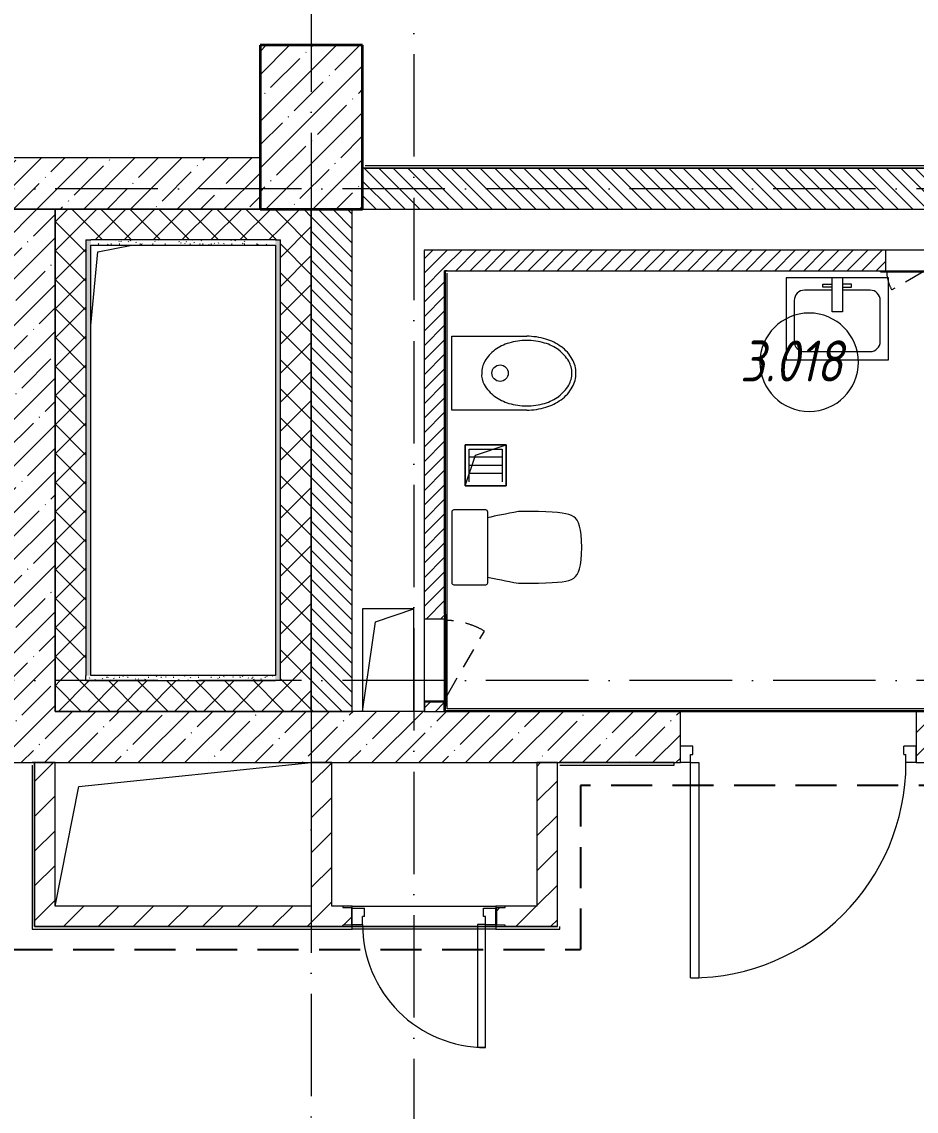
# Model space of a CAD drawing. Header units: millimetres. Extents: x -213536 to 1564669, y -45299 to 942238.
# Drawn here: x 487104 to 491466, y 512202 to 517517 of the extents above; entities that cross this region are included whole.
import ezdxf

# ---------------------------------------------------------------- set-up
doc = ezdxf.new("R2010")
doc.units = ezdxf.units.MM
for name, pattern in [('200_ШТРИХ_ш1п0_6_', [160, 100, -60]), ('50_200_ШТРИХ_1Т_ш5_п1_п1_', [700, 500, -100, 0, -100]), ('Штриховая _2 мм - 1 мм_', [300, 200, -100])]:
    doc.linetypes.add(name, pattern=pattern)
for name, color, linetype, lineweight in [('0-1', 7, 'Continuous', 5), ('0-2', 7, 'Continuous', 9), ('3) ЖБ 4м', 3, 'Continuous', 30), ('Каркас_Импост', 7, 'Continuous', 13), ('Линии', 7, 'Continuous', 9), ('Марки помещений', 7, 'Continuous', 9), ('Несущие колонны', 7, 'Continuous', 9), ('Несущие колонны-1', 7, 'Continuous', 35), ('Обобщенные модели', 7, 'Continuous', 9), ('Общие ребра', 7, 'Continuous', 9), ('Окна', 7, 'Continuous', 9), ('Оси-2', 7, '50_200_ШТРИХ_1Т_ш5_п1_п1_', 9), ('Открывание в плане-2', 7, '200_ШТРИХ_ш1п0_6_', 9), ('Открывание-1', 7, 'Continuous', 9), ('Панель', 7, 'Continuous', 13), ('Стены', 7, 'Continuous', 9), ('Стены-1', 7, 'Continuous', 13), ('Штриховка разреза-1', 7, 'Continuous', 9)]:
    doc.layers.add(name, color=color, linetype=linetype, lineweight=lineweight)
for name, color, linetype, lineweight, true_color in [('Сантехнические приборы-1', 7, 'Continuous', 9, 0xaaaaaa), ('СТ-1_1', 7, 'Штриховая _2 мм - 1 мм_', 90, 0x888888), ('Штриховка разреза-2', 7, 'Continuous', 9, 0x787878)]:
    doc.layers.add(name, color=color, linetype=linetype, lineweight=lineweight, true_color=true_color)
doc.layers.get('0-2').off()
doc.styles.add('ISOCPEUR_I_6', font='isocpeui.ttf', dxfattribs={"width": 0.85, "height": 3.5})
pattern_1 = [(45, (0, 0), (-114.04925, 114.04925), []), (45, (114.05, 0), (-114.04925, 114.04925), [201.612, -40.322, 3.353, -36.97])]
pattern_2 = [(45, (0, 0), (-35.35534, 35.35534), [])]
pattern_3 = [(135, (0, 0), (-35.35534, -35.35534), [])]
pattern_4 = [(0, (0, 0), (81.28, 20.32), [3.353, -57.607, 3.353, -57.607, -325.12]), (0, (0, 0), (81.28, 20.32), [-121.92, 3.353, -118.567, 3.353, -57.607, -142.24]), (0, (0, 0), (81.28, 20.32), [-304.8, 3.353, -37.287, 3.353, -98.247]), (120, (30.48, 10.16), (-58.237636, 60.230545), [3.353, -57.607, 3.353, -57.607, -325.12]), (120, (30.48, 10.16), (-58.237636, 60.230545), [-121.92, 3.353, -118.567, 3.353, -57.607, -142.24]), (120, (30.48, 10.16), (-58.237636, 60.230545), [-304.8, 3.353, -37.287, 3.353, -98.247]), (240, (40.64, 50.8), (-23.042364, -80.550545), [3.353, -57.607, 3.353, -57.607, -325.12]), (240, (40.64, 50.8), (-23.042364, -80.550545), [-121.92, 3.353, -118.567, 3.353, -57.607, -142.24]), (240, (40.64, 50.8), (-23.042364, -80.550545), [-304.8, 3.353, -37.287, 3.353, -98.247])]
pattern_5 = [(45, (0, 0), (-70.71068, 70.71068), []), (135, (0, 0), (-70.71068, -70.71068), [])]
pattern_6 = [(45, (0, 0), (-84.85281, 84.85281), [])]

# ---------------------------------------------------------------- blocks, each defined once
blk = doc.blocks.new('Ос 3 эт верх часть')
at = {"layer": 'Оси-2'}
for p, q in [((488516, 535177.6), (488516, 499613)), ((489016, 534861.2), (489016, 499613)), ((535374.3, 516702.4), (481366, 516702.4)), ((535374.3, 514302.4), (426847.2, 514302.4))]:
    blk.add_line(p, q, dxfattribs=at)
blk = doc.blocks.new('BSC_Колонна _Прямоугольная - 500х800-V88-АИ2_03_План отделки стен 3-го этажа _Часть 1_')
at = {"layer": 'Несущие колонны'}
h = blk.add_hatch(dxfattribs=at)
h.set_pattern_fill('FP_86', color=256, style=0, pattern_type=2)
h.set_pattern_definition([(225, (59350, 72100), (114.04925, -114.04925), []), (225, (59235.95, 72100), (114.04925, -114.04925), [201.613, -40.323, 3.353, -36.97])])
h.paths.add_polyline_path([(-250, 400), (-250, -400), (250, -400), (250, 400)], flags=0)
at = {"layer": 'Несущие колонны-1'}
for p, q in [((250, 400), (-250, 400)), ((-250, 400), (-250, -400)), ((250, -400), (250, 400)), ((-250, -400), (250, -400))]:
    blk.add_line(p, q, dxfattribs=at)
blk = doc.blocks.new('Дверь_СКБ_1Ст_Внутренняя_ШЕР - СОШ_Д-11_Дв_1150x2100h_с_у МГН и персонала_ КЛГ-25955112-АИ2_03_План отделки стен 3-го этажа _Часть 1_')
at = {"layer": 'Каркас_Импост'}
for p, q in [((-562.5, 125), (-562.5, 45)), ((-562.5, 125), (-512.5, 125)), ((-512.5, 125), (-512.5, 85)), ((537.5, 125), (537.5, 85)), ((537.5, 125), (587.5, 125)), ((587.5, 125), (587.5, 45)), ((-502.5, 85), (-512.5, 85)), ((-502.5, 85), (-502.5, 45)), ((527.5, 85), (527.5, 45)), ((537.5, 85), (527.5, 85)), ((-562.5, 45), (-502.5, 45)), ((527.5, 45), (587.5, 45))]:
    blk.add_line(p, q, dxfattribs=at)
at = {"layer": 'Открывание-1'}
blk.add_arc((537.5, 125), 1050, 90, 180, dxfattribs=at)
at = {"layer": 'Панель'}
for p, q in [((537.5, 1175), (497.5, 1175)), ((497.5, 125), (497.5, 1175)), ((537.5, 1175), (537.5, 125)), ((537.5, 125), (497.5, 125))]:
    blk.add_line(p, q, dxfattribs=at)
blk = doc.blocks.new('SND_2D_Раковина1 - 400х300-18442872-АИ2_03_План отделки стен 3-го этажа _Часть 1_')
at = {"layer": 'Сантехнические приборы-1'}
for p, q in [((-250, 220), (-250, -180)), ((250, 220), (-250, 220)), ((250, -180), (250, 220)), ((160, 180), (-160, 180)), ((-210, 130), (-210, -70)), ((210, -70), (210, 130)), ((-25, -180), (-25, -15)), ((-25, -15), (25, -15)), ((25, -15), (25, -180)), ((-160, -120), (-25, -120)), ((-70, -135), (-70, -150)), ((-25, -135), (-70, -135)), ((-70, -150), (-25, -150)), ((25, -120), (160, -120)), ((25, -135), (70, -135)), ((70, -150), (25, -150)), ((70, -135), (70, -150)), ((-250, -180), (250, -180))]:
    blk.add_line(p, q, dxfattribs=at)
for centre, start, end in [((-160, 130), 90, 180), ((160, 130), 360, 90), ((-160, -70), 180, 270), ((160, -70), 270, 360)]:
    blk.add_arc(centre, 50, start, end, dxfattribs=at)
blk = doc.blocks.new('SND_Унитаз_Santek_HEO - Santek HEO_ 365х635х785_ выпуск-прямой_ PN4_5_ Х-резьба НР DN15_ К-гл_кон_ П DN100-17949504-АИ2_03_План отделки стен 3-го этажа _Часть 1_')
at = {"layer": 'Сантехнические приборы-1'}
for p, q in [((-175, 423.4), (-175, 325.6)), ((175, 325.6), (175, 423.4)), ((-182.5, 165.8), (-182.5, 10)), ((172.5, 175.8), (-172.5, 175.8)), ((182.5, 10), (182.5, 165.8)), ((-172.5, 0), (172.5, 0))]:
    blk.add_line(p, q, dxfattribs=at)
for centre, start, end in [((-172.5, 165.8), 90, 180), ((172.5, 165.8), 0, 90), ((-172.5, 10), 180, 270), ((172.5, 10), 270, 0)]:
    blk.add_arc(centre, 10, start, end, dxfattribs=at)
for points, knots in [([(0, 634.5), (-96, 631.3), (-168.1, 609.5), (-169.2, 526.5), (-175, 423.4)], [-0.5440111, -0.5440111, -0.5440111, -0.5440111, -0.2757876, 0, 0, 0, 0]), ([(175, 423.4), (169.2, 526.5), (168.1, 609.5), (96, 631.3), (0, 634.5)], [-0.5440111, -0.5440111, -0.5440111, -0.5440111, -0.2682234, 0, 0, 0, 0])]:
    blk.add_open_spline(points, degree=3, knots=knots, dxfattribs=at)
for points in [[(-175, 325.6), (-163, 263.9), (-153.6, 214.5), (-145, 174.9)], [(145, 174.9), (153.6, 214.5), (163, 263.9), (175, 325.6)]]:
    blk.add_open_spline(points, degree=3, dxfattribs=at)
blk = doc.blocks.new('SND_2D_Бидэ1 - По умолчанию-20160336-АИ2_03_План отделки стен 3-го этажа _Часть 1_')
at = {"layer": 'Сантехнические приборы-1'}
for p, q in [((-180, 0), (180, 0)), ((-180, -365.7), (-180, 0)), ((180, 0), (180, -365.7))]:
    blk.add_line(p, q, dxfattribs=at)
blk.add_circle((0, -235.7), 40, dxfattribs=at)
for centre, radius, start, end in [((37.9, -320.1), 186.8, 119.6634, 143.9726), ((-8, -239.5), 94, 85.1382, 119.6634), ((0, -263.8), 118, 60.3366, 90), ((72, -344.8), 228.9, 143.9726, 163.2353), ((-27.9, -312.8), 174.4, 36.0274, 60.3366), ((-72, -344.8), 228.9, 16.7647, 36.0274), ((141.5, -365.7), 301.5, 163.2353, 180), ((-141.5, -365.7), 301.5, 360, 16.7647), ((141.5, -365.7), 321.5, 180, 196.7647), ((141.5, -365.7), 301.5, 180, 196.7647), ((-141.5, -365.7), 301.5, 343.2353, 360), ((-141.5, -365.7), 321.5, 343.2353, 360), ((72, -386.7), 248.9, 196.7647, 216.0274), ((72, -386.7), 228.9, 196.7647, 216.0274), ((-72, -386.7), 228.9, 323.9726, 343.2353), ((-72, -386.7), 248.9, 323.9726, 343.2353), ((27.9, -418.7), 174.4, 216.0274, 240.3366), ((-27.9, -418.7), 174.4, 299.6634, 323.9726), ((27.9, -418.7), 194.4, 216.0274, 240.3366), ((0, -467.7), 118, 240.3366, 270), ((0, -467.7), 118, 270, 299.6634), ((-27.9, -418.7), 194.4, 299.6634, 323.9726), ((0, -467.7), 138, 240.3366, 270), ((0, -467.7), 138, 270, 299.6634)]:
    blk.add_arc(centre, radius, start, end, dxfattribs=at)
blk = doc.blocks.new('AR_Отверстие Ниша - Лючок-32404835-АИ2_03_План отделки стен 3-го этажа _Часть 1_')
at = {"layer": 'Окна'}
for p, q in [((100, 50), (-100, 50)), ((-100, 50), (-100, -50)), ((100, -50), (100, 50)), ((-100, -50), (100, -50))]:
    blk.add_line(p, q, dxfattribs=at)
blk = doc.blocks.new('Л_Общий_Лючок - Лючок-29684667-АИ2_03_План отделки стен 3-го этажа _Часть 1_')
at = {"layer": 'Окна'}
for p, q in [((224, 6), (-24, 6)), ((-24, 6), (-24, 0)), ((224, 6), (224, 0))]:
    blk.add_line(p, q, dxfattribs=at)
at = {"layer": 'Открывание в плане-2'}
blk.add_line((16.4, 6), (168.8, 94), dxfattribs=at)
blk.add_arc((6, 0), 188, 1.8496, 30, dxfattribs=at)
blk = doc.blocks.new('AR_Отверстие Ниша - Лючок-32404890-АИ2_03_План отделки стен 3-го этажа _Часть 1_')
at = {"layer": 'Окна'}
for p, q in [((200, 50), (-200, 50)), ((200, -50), (200, 50)), ((-200, -50), (200, -50))]:
    blk.add_line(p, q, dxfattribs=at)
blk = doc.blocks.new('Л_Общий_Лючок - Лючок-29808059-АИ2_03_План отделки стен 3-го этажа _Часть 1_')
at = {"layer": 'Окна'}
for p, q in [((424, 6), (-24, 6)), ((-24, 6), (-24, 0)), ((-24, 0), (0, 0)), ((424, 6), (424, 0))]:
    blk.add_line(p, q, dxfattribs=at)
at = {"layer": 'Открывание в плане-2'}
blk.add_line((373.2, 12), (58, 194), dxfattribs=at)
blk.add_arc((394, 0), 388, 150, 178.2189, dxfattribs=at)
blk = doc.blocks.new('154_Фахверк_СКБ_Швеллер - Тип_100_3960_зеркало-29769493-АИ2_03_План отделки стен 3-го этажа _Часть 1_')
at = {"layer": 'Обобщенные модели'}
for p, q in [((175, 50), (125, 50)), ((125, 50), (125, -50)), ((128, 47), (175, 47)), ((128, -47), (128, 47)), ((175, 47), (175, 50)), ((125, -50), (175, -50)), ((175, -47), (128, -47)), ((175, -50), (175, -47))]:
    blk.add_line(p, q, dxfattribs=at)
blk = doc.blocks.new('AR_Отверстие прямоугольное _в плите_ - AR_Отверстие прямоугольное _в плите_-V205-АИ2_03_План отделки стен 3-го этажа _Часть 1_')
at = {"layer": 'Обобщенные модели'}
for p, q in [((125, 250), (-125, 250)), ((-125, 250), (-125, -250)), ((-62.5, 187.5), (125, 250)), ((125, -250), (125, 250)), ((-125, -250), (-62.5, 187.5))]:
    blk.add_line(p, q, dxfattribs=at)
blk = doc.blocks.new('AR_Отверстие прямоугольное _в плите_ - AR_Отверстие прямоугольное _в плите_-30459207-АИ2_03_План отделки стен 3-го этажа _Часть 1_')
at = {"layer": 'Обобщенные модели'}
for p, q in [((100, 100), (-100, 100)), ((-100, 100), (-100, -100)), ((-50, 50), (100, 100)), ((100, -100), (100, 100)), ((-100, -100), (-50, 50)), ((-100, -100), (100, -100))]:
    blk.add_line(p, q, dxfattribs=at)
blk = doc.blocks.new('AR_Отверстие прямоугольное _в плите_ - AR_Отверстие прямоугольное _в плите_-30552516-АИ2_03_План отделки стен 3-го этажа _Часть 1_')
at = {"layer": 'Обобщенные модели'}
for p, q in [((-450, 658), (-416.7, 1016.7)), ((-416.7, 1016.7), (-250, 1050))]:
    blk.add_line(p, q, dxfattribs=at)
blk = doc.blocks.new('AR_Отверстие прямоугольное _в плите_ - AR_Отверстие прямоугольное _в плите_-30552779-АИ2_03_План отделки стен 3-го этажа _Часть 1_')
at = {"layer": 'Обобщенные модели'}
for p, q in [((-508.3, 233.3), (625, 350)), ((-625, -350), (-508.3, 233.3))]:
    blk.add_line(p, q, dxfattribs=at)
blk = doc.blocks.new('Дверь_СКБ_1Ст_Внутренняя_ШЕР - СОШ_Д-1__Дв_700x1800h_Технический шкаф ЭОМ и СС_EI30-32851012-АИ2_03_План отделки стен 3-го этажа _Часть 1_')
at = {"layer": 'Каркас_Импост'}
for p, q in [((-287.5, 40), (-337.5, 40)), ((-337.5, 40), (-337.5, -40)), ((-287.5, 40), (-287.5, 0)), ((-287.5, 0), (-277.5, 0)), ((-277.5, 0), (-277.5, -40)), ((302.5, 0), (312.5, 0)), ((302.5, 0), (302.5, -40)), ((362.5, 40), (312.5, 40)), ((312.5, 40), (312.5, 0)), ((362.5, 40), (362.5, -40)), ((-277.5, -40), (-337.5, -40)), ((362.5, -40), (302.5, -40))]:
    blk.add_line(p, q, dxfattribs=at)
at = {"layer": 'Открывание-1'}
blk.add_arc((-287.5, 40), 600, 360, 90, dxfattribs=at)
at = {"layer": 'Панель'}
for p, q in [((-287.5, 640), (-247.5, 640)), ((-287.5, 640), (-287.5, 40)), ((-247.5, 40), (-247.5, 640)), ((-287.5, 40), (-247.5, 40))]:
    blk.add_line(p, q, dxfattribs=at)
blk = doc.blocks.new('154_Стойка_СКБ_Швеллер - СМ-2180_100-28318692-АИ2_03_План отделки стен 3-го этажа _Часть 1_')
at = {"layer": 'Обобщенные модели'}
for p, q in [((171, 50), (125, 50)), ((125, 50), (125, -50)), ((129.5, 42.4), (171, 42.4)), ((129.5, -42.4), (129.5, 42.4)), ((171, 42.4), (171, 50)), ((125, -50), (171, -50)), ((171, -42.4), (129.5, -42.4)), ((171, -50), (171, -42.4))]:
    blk.add_line(p, q, dxfattribs=at)
blk = doc.blocks.new('0125-Р-ОО-Ш2-АР-о_23_10_2024_rvt-1-АИ2_03_План отделки стен 3-го этажа _Часть 1_')
at = {"layer": 'Штриховка разреза-1'}
h = blk.add_hatch(dxfattribs=at)
h.set_pattern_fill('FP_2', color=256, style=0, pattern_type=2)
h.set_pattern_definition(pattern_1)
h.paths.add_polyline_path([(59100, 71700), (59100, 71950), (57850, 71950), (57850, 71700)], flags=0)
h = blk.add_hatch(dxfattribs=at)
h.set_pattern_fill('FP_1', color=256, style=0, pattern_type=2)
h.set_pattern_definition(pattern_3)
h.paths.add_polyline_path([(65100, 71700), (65100, 71900), (59600, 71900), (59600, 71700), (63416.8, 71700)], flags=0)
h = blk.add_hatch(dxfattribs=at)
h.set_pattern_fill('FP_2', color=256, style=0, pattern_type=2)
h.set_pattern_definition(pattern_1)
h.paths.add_polyline_path([(57850, 69250), (58100, 69250), (58100, 71700), (57850, 71700), (57850, 70215.6)], flags=0)
h = blk.add_hatch(dxfattribs=at)
h.set_pattern_fill('FP_50', color=256, style=0, pattern_type=2)
h.set_pattern_definition(pattern_5)
h.paths.add_polyline_path([(58250, 69400), (58250, 71700), (58100, 71700), (58100, 69400)], flags=0)
h = blk.add_hatch(dxfattribs=at)
h.set_pattern_fill('FP_50', color=256, style=0, pattern_type=2)
h.set_pattern_definition(pattern_5)
h.paths.add_polyline_path([(59200, 71550), (59200, 71700), (58250, 71700), (58250, 71550), (59175, 71550)], flags=0)
h = blk.add_hatch(dxfattribs=at)
h.set_pattern_fill('FP_50', color=256, style=0, pattern_type=2)
h.set_pattern_definition(pattern_5)
h.paths.add_polyline_path([(59200, 69250), (59350, 69250), (59350, 71700), (59200, 71700), (59200, 69400)], flags=0)
h = blk.add_hatch(dxfattribs=at)
h.set_pattern_fill('FP_1', color=256, style=0, pattern_type=2)
h.set_pattern_definition(pattern_3)
h.paths.add_polyline_path([(59550, 69250), (59550, 71700), (59350, 71700), (59350, 69250)], flags=0)
h = blk.add_hatch(dxfattribs=at)
h.set_pattern_fill('FP_38', color=256, style=0, pattern_type=2)
h.set_pattern_definition(pattern_2)
h.paths.add_polyline_path([(59950, 69250), (59997, 69250), (59997, 69297), (59903, 69297), (59903, 69250)], flags=0)
h.paths.add_polyline_path([(59976, 69700), (60000, 69700), (60000, 71500), (59900, 71500), (59900, 69700)], flags=0)
h = blk.add_hatch(dxfattribs=at)
h.set_pattern_fill('FP_38', color=256, style=0, pattern_type=2)
h.set_pattern_definition(pattern_2)
h.paths.add_polyline_path([(60000, 71400), (62150, 71400), (62150, 71500), (60000, 71500)], flags=0)
h.paths.add_polyline_path([(62350, 71400), (62550, 71400), (62550, 71500), (62350, 71500)], flags=0)
h = blk.add_hatch(dxfattribs=at)
h.set_pattern_fill('FP_50', color=256, style=0, pattern_type=2)
h.set_pattern_definition(pattern_5)
h.paths.add_polyline_path([(59175, 69250), (59200, 69250), (59200, 69400), (58100, 69400), (58100, 69250)], flags=0)
h = blk.add_hatch(dxfattribs=at)
h.set_pattern_fill('FP_2', color=256, style=0, pattern_type=2)
h.set_pattern_definition(pattern_1)
h.paths.add_polyline_path([(65600, 69000), (65600, 69250), (64300, 69250), (64300, 69000), (65350, 69000)], flags=0)
h.paths.add_polyline_path([(63300, 69000), (63300, 69250), (62300, 69250), (62300, 69000)], flags=0)
h.paths.add_polyline_path([(60590.3, 69000), (61150, 69000), (61150, 69250), (56650, 69250), (56650, 69000), (59648.1, 69000)], flags=0)
h.paths.add_polyline_path([(53700, 69000), (55500, 69000), (55500, 69250), (52800, 69250), (52800, 69000), (53052.9, 69000)], flags=0)
h = blk.add_hatch(dxfattribs=at)
h.set_pattern_fill('FP_121', color=256, style=0, pattern_type=2)
h.set_pattern_definition(pattern_6)
h.paths.add_polyline_path([(58100, 68200), (58100, 69000), (58000, 69000), (58000, 68200)], flags=0)
h = blk.add_hatch(dxfattribs=at)
h.set_pattern_fill('FP_121', color=256, style=0, pattern_type=2)
h.set_pattern_definition(pattern_6)
h.paths.add_polyline_path([(59450, 68300), (59450, 69000), (59350, 69000), (59350, 68300)], flags=0)
h = blk.add_hatch(dxfattribs=at)
h.set_pattern_fill('FP_121', color=256, style=0, pattern_type=2)
h.set_pattern_definition(pattern_6)
h.paths.add_polyline_path([(60550, 68200), (60550, 69000), (60450, 69000), (60450, 68200)], flags=0)
h = blk.add_hatch(dxfattribs=at)
h.set_pattern_fill('FP_121', color=256, style=0, pattern_type=2)
h.set_pattern_definition(pattern_6)
h.paths.add_polyline_path([(60296, 68200), (60450, 68200), (60450, 68300), (60296, 68300), (60296, 68292.4), (60254.5, 68292.4), (60254.5, 68207.6), (60296, 68207.6)], flags=0)
h.paths.add_polyline_path([(58100, 68200), (59504, 68200), (59504, 68207.6), (59545.5, 68207.6), (59545.5, 68292.4), (59504, 68292.4), (59504, 68300), (58100, 68300)], flags=0)
at = {"layer": 'Штриховка разреза-2'}
h = blk.add_hatch(dxfattribs=at)
h.set_pattern_fill('FP_148', color=256, style=0, pattern_type=2)
h.set_pattern_definition(pattern_4)
h.paths.add_polyline_path([(58250, 69425), (58275, 69425), (58275, 71550), (58250, 71550), (58250, 70215.6)], flags=0)
h = blk.add_hatch(dxfattribs=at)
h.set_pattern_fill('FP_148', color=256, style=0, pattern_type=2)
h.set_pattern_definition(pattern_4)
h.paths.add_polyline_path([(59175, 71525), (59175, 71550), (58275, 71550), (58275, 71525)], flags=0)
h = blk.add_hatch(dxfattribs=at)
h.set_pattern_fill('FP_148', color=256, style=0, pattern_type=2)
h.set_pattern_definition(pattern_4)
h.paths.add_polyline_path([(59175, 69400), (59200, 69400), (59200, 71550), (59175, 71550), (59175, 69425)], flags=0)
h = blk.add_hatch(dxfattribs=at)
h.set_pattern_fill('FP_148', color=256, style=0, pattern_type=2)
h.set_pattern_definition(pattern_4)
h.paths.add_polyline_path([(59175, 69400), (59175, 69425), (58250, 69425), (58250, 69400)], flags=0)
at = {"layer": 'Линии'}
for p, q in [((60100, 70550), (60300, 70550)), ((60100, 70350), (60100, 70550)), ((60300, 70550), (60300, 70350)), ((60120, 70530), (60280, 70530)), ((60120, 70370), (60120, 70530)), ((60280, 70490), (60120, 70490)), ((60280, 70530), (60280, 70370)), ((60280, 70450), (60120, 70450)), ((60280, 70410), (60120, 70410)), ((60300, 70350), (60100, 70350))]:
    blk.add_line(p, q, dxfattribs=at)
at = {"layer": 'Общие ребра'}
for p, q in [((58250, 71550), (58250, 69425)), ((58250, 71550), (58275, 71550)), ((59175, 71550), (58275, 71550)), ((59175, 71550), (59200, 71550)), ((59200, 69400), (59200, 71550)), ((58250, 69400), (58250, 69425)), ((58250, 69400), (59175, 69400)), ((59200, 69400), (59175, 69400)), ((59903, 69250), (59997, 69250))]:
    blk.add_line(p, q, dxfattribs=at)
at = {"layer": 'Стены'}
for p, q in [((59550, 68300), (60250, 68300)), ((60250, 68200), (59550, 68200))]:
    blk.add_line(p, q, dxfattribs=at)
at = {"layer": 'Стены-1'}
for p, q in [((59100, 71950), (57850, 71950)), ((65100, 71900), (59600, 71900)), ((58100, 71700), (57850, 71700)), ((57850, 71700), (59100, 71700)), ((58250, 71700), (58100, 71700)), ((58100, 71700), (58100, 69425)), ((58100, 69250), (58100, 71700)), ((58275, 71700), (58250, 71700)), ((59100, 71700), (58275, 71700)), ((59350, 69250), (59350, 71700)), ((59350, 71700), (59350, 69250)), ((59550, 69250), (59550, 71700)), ((59600, 71700), (65100, 71700)), ((58275, 69425), (58275, 71525)), ((58275, 71525), (59175, 71525)), ((59175, 71525), (59175, 69425)), ((60000, 71500), (59900, 71500)), ((59900, 71500), (59900, 69700)), ((62150, 71500), (60000, 71500)), ((60000, 69724), (60000, 71400)), ((60000, 71400), (62150, 71400)), ((58100, 69425), (58100, 69400)), ((59175, 69425), (58275, 69425)), ((58100, 69400), (58100, 69250)), ((59900, 69250), (58100, 69250)), ((58100, 69250), (59175, 69250)), ((59175, 69250), (59200, 69250)), ((59200, 69250), (59350, 69250)), ((59350, 69250), (59550, 69250)), ((61150, 69250), (60000, 69250)), ((61150, 69000), (61150, 69250)), ((63300, 69250), (62300, 69250)), ((62300, 69250), (62300, 69000)), ((56650, 69000), (61150, 69000)), ((58000, 69000), (58000, 68200)), ((58100, 69000), (58000, 69000)), ((58100, 68300), (58100, 69000)), ((59450, 69000), (59350, 69000)), ((59350, 69000), (59350, 68300)), ((59450, 68300), (59450, 69000)), ((60550, 69000), (60450, 69000)), ((60450, 69000), (60450, 68300)), ((60550, 68200), (60550, 69000)), ((62300, 69000), (63300, 69000)), ((59350, 68300), (58100, 68300)), ((59504, 68300), (59450, 68300)), ((60450, 68300), (60296, 68300)), ((58000, 68200), (58100, 68200)), ((58100, 68200), (59504, 68200)), ((60296, 68200), (60450, 68200)), ((60450, 68200), (60550, 68200))]:
    blk.add_line(p, q, dxfattribs=at)
at = {"layer": '0-2'}
for name, p, rotation in [('BSC_Колонна _Прямоугольная - 500х800-V88-АИ2_03_План отделки стен 3-го этажа _Часть 1_', (59350, 72100), 180), ('Л_Общий_Лючок - Лючок-29684667-АИ2_03_План отделки стен 3-го этажа _Часть 1_', (62350, 71400), 180), ('SND_2D_Раковина1 - 400х300-18442872-АИ2_03_План отделки стен 3-го этажа _Часть 1_', (61915, 71185), 180), ('SND_2D_Бидэ1 - По умолчанию-20160336-АИ2_03_План отделки стен 3-го этажа _Часть 1_', (60035, 70900), 89.9999999999999), ('SND_Унитаз_Santek_HEO - Santek HEO_ 365х635х785_ выпуск-прямой_ PN4_5_ Х-резьба НР DN15_ К-гл_кон_ П DN100-17949504-АИ2_03_План отделки стен 3-го этажа _Часть 1_', (60035, 70050), 270.0000000000002), ('AR_Отверстие Ниша - Лючок-32404890-АИ2_03_План отделки стен 3-го этажа _Часть 1_', (59950, 69500), 90), ('Л_Общий_Лючок - Лючок-29808059-АИ2_03_План отделки стен 3-го этажа _Часть 1_', (60000, 69700), 270), ('154_Фахверк_СКБ_Швеллер - Тип_100_3960_зеркало-29769493-АИ2_03_План отделки стен 3-го этажа _Часть 1_', (59950, 69425), 270), ('Дверь_СКБ_1Ст_Внутренняя_ШЕР - СОШ_Д-11_Дв_1150x2100h_с_у МГН и персонала_ КЛГ-25955112-АИ2_03_План отделки стен 3-го этажа _Часть 1_', (61737.5, 69125), 180), ('154_Стойка_СКБ_Швеллер - СМ-2180_100-28318692-АИ2_03_План отделки стен 3-го этажа _Часть 1_', (59675, 68250), 180), ('Дверь_СКБ_1Ст_Внутренняя_ШЕР - СОШ_Д-1__Дв_700x1800h_Технический шкаф ЭОМ и СС_EI30-32851012-АИ2_03_План отделки стен 3-го этажа _Часть 1_', (59912.5, 68250), 180)]:
    blk.add_blockref(name, p, dxfattribs=dict(at, rotation=rotation))
for name, p in [('AR_Отверстие прямоугольное _в плите_ - AR_Отверстие прямоугольное _в плите_-30552516-АИ2_03_План отделки стен 3-го этажа _Часть 1_', (58725, 70475)), ('AR_Отверстие Ниша - Лючок-32404835-АИ2_03_План отделки стен 3-го этажа _Часть 1_', (62250, 71450)), ('AR_Отверстие прямоугольное _в плите_ - AR_Отверстие прямоугольное _в плите_-30459207-АИ2_03_План отделки стен 3-го этажа _Часть 1_', (60200, 70450)), ('AR_Отверстие прямоугольное _в плите_ - AR_Отверстие прямоугольное _в плите_-V205-АИ2_03_План отделки стен 3-го этажа _Часть 1_', (59725, 69500)), ('AR_Отверстие прямоугольное _в плите_ - AR_Отверстие прямоугольное _в плите_-30552779-АИ2_03_План отделки стен 3-го этажа _Часть 1_', (58725, 68650)), ('154_Стойка_СКБ_Швеллер - СМ-2180_100-28318692-АИ2_03_План отделки стен 3-го этажа _Часть 1_', (60125, 68250))]:
    blk.add_blockref(name, p, dxfattribs=at)
blk = doc.blocks.new('AI_СКБ_Марка_Помешения_ISO-2 - Номер-16372228-АИ2_03_План отделки стен 3-го этажа _Часть 1_')
at = {"layer": 'Марки помещений'}
for start, end in [(360, 180), (180, 360)]:
    blk.add_arc((0, 0), 2.4, start, end, dxfattribs=at)
blk = doc.blocks.new('3этВверх')
at = {"layer": 'Общие ребра'}
for p, q in [((489171, 514626.4), (489171, 516297.4)), ((489171, 514157.4), (489171, 514178.4)), ((489171, 514157.4), (491711, 514157.4))]:
    blk.add_line(p, q, dxfattribs=at)
at = {"layer": 'СТ-1_1', "lineweight": 25}
for p, q in [((489828, 513790.4), (489828, 512990.4)), ((495878, 513790.4), (489828, 513790.4)), ((487054, 512990.4), (489828, 512990.4))]:
    blk.add_line(p, q, dxfattribs=at)
at = {"layer": 'Стены'}
for p, q in [((488716, 513102.4), (489416, 513102.4)), ((489416, 513090.4), (488716, 513090.4))]:
    blk.add_line(p, q, dxfattribs=at)
at = {"layer": 'Стены-1'}
for p, q in [((494254, 516814.4), (488778, 516814.4)), ((488778, 516802.4), (494266, 516802.4)), ((489166, 516302.4), (489166, 514626.4)), ((489178, 516302.4), (489166, 516302.4)), ((489178, 514164.4), (489178, 516290.4)), ((489166, 514152.4), (491716, 514152.4)), ((491704, 514164.4), (489178, 514164.4)), ((487166, 513902.4), (487154, 513902.4)), ((487154, 513890.4), (487154, 513090.4)), ((487166, 513102.4), (487166, 513902.4)), ((490286, 513902.4), (489728, 513902.4)), ((489728, 513890.4), (490286, 513890.4)), ((490286, 513890.4), (490286, 513902.4)), ((487154, 513090.4), (488716, 513090.4)), ((488670, 513102.4), (487166, 513102.4)), ((488716, 513090.4), (488716, 513102.4)), ((489416, 513102.4), (489416, 513090.4)), ((489416, 513090.4), (489728, 513090.4)), ((489716, 513102.4), (489462, 513102.4)), ((489728, 513090.4), (489728, 513102.4))]:
    blk.add_line(p, q, dxfattribs=at)
at = {"layer": '0-1'}
blk.add_blockref('0125-Р-ОО-Ш2-АР-о_23_10_2024_rvt-1-АИ2_03_План отделки стен 3-го этажа _Часть 1_', (429166, 444902.4), dxfattribs=at)
at = {"layer": 'Марки помещений', "xscale": 99.99999999999993, "yscale": 99.99999999999993, "zscale": 99.99999999999993}
blk.add_blockref('AI_СКБ_Марка_Помешения_ISO-2 - Номер-16372228-АИ2_03_План отделки стен 3-го этажа _Часть 1_', (490944, 515855.6), dxfattribs=at)
at = {"layer": 'Марки помещений', "insert": (490606.8, 515961.7), "char_height": 200, "width": 737.552, "attachment_point": 1, "style": 'ISOCPEUR_I_6'}
blk.add_mtext('3.018', dxfattribs=at)

msp = doc.modelspace()

# ---------------------------------------------------------------- block references
at = {"color": 5, "lineweight": 30}
msp.add_blockref('Ос 3 эт верх часть', (0, 0), dxfattribs=at)
at = {"layer": '3) ЖБ 4м'}
msp.add_blockref('3этВверх', (0, 0), dxfattribs=at)

doc.saveas('drawing.dxf')
